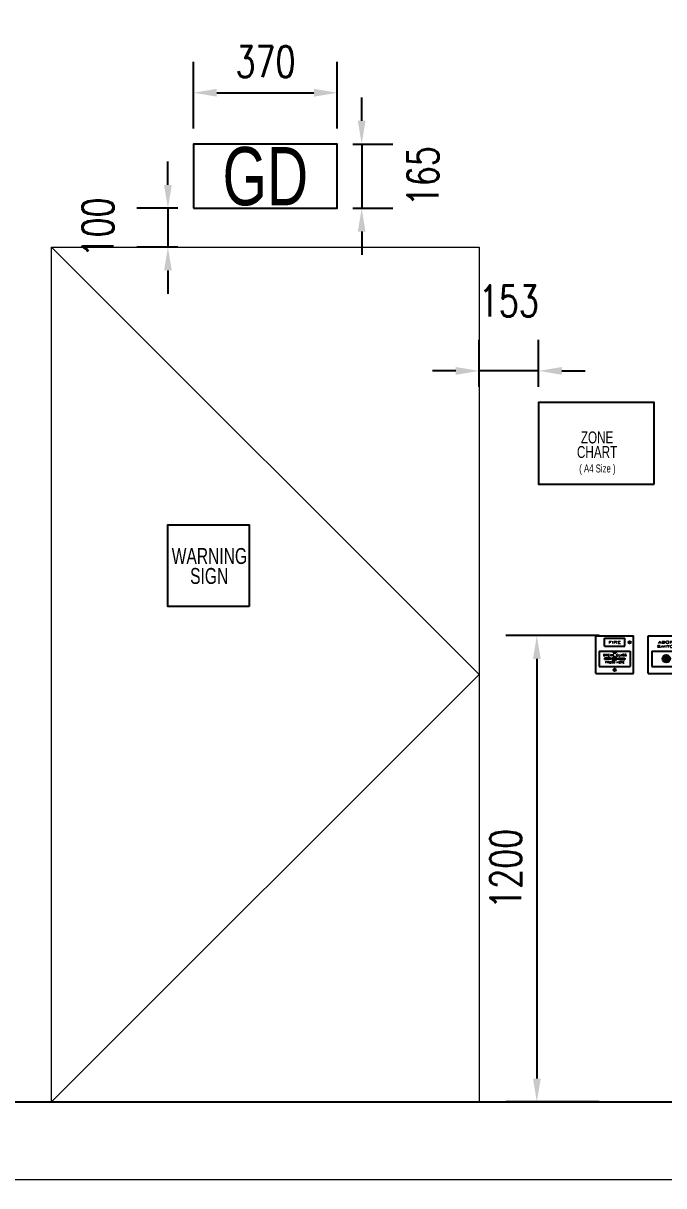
# Model space of a CAD drawing. Header units: millimetres. Extents: x -20146070 to 165023, y -3349561 to 35447.
# Drawn here: x -423709 to -422061, y -23248 to -20257 of the extents above; entities that cross this region are included whole.
import ezdxf
from ezdxf import colors
from ezdxf.entities.mleader import LeaderData, LeaderLine
from ezdxf.enums import TextEntityAlignment as Align
from ezdxf.math import Vec2, Vec3

# ---------------------------------------------------------------- set-up
doc = ezdxf.new("R2010")
doc.units = ezdxf.units.MM
doc.header["$LTSCALE"] = 50
doc.header["$PDMODE"] = 35
doc.linetypes.add('CONTINOUS', pattern=[0])
doc.layers.get('Defpoints').update_dxf_attribs({"color": 8, "lineweight": 9})
for name, color, linetype in [('ASPL- F-ALARM-DEVICES', 1, 'Continuous'), ('ASPL- FM200-TEXT', 7, 'Continuous'), ('M_FIREALAM-_E-', 10, 'Continuous'), ('NW_GRID LINE', 8, 'Continuous')]:
    doc.layers.add(name, color=color, linetype=linetype)
doc.layers.add('NW_BEAM AND COLUMN', color=134, linetype='Continuous', lineweight=5)
doc.styles.add('Arial', font='arial.ttf', dxfattribs={"width": 0.8, "height": 450})
doc.styles.add('DIM', font='romans.shx', dxfattribs={"width": 0.75})
doc.styles.add('RomanS', font='romans__.ttf', dxfattribs={"width": 0.75, "height": 40})
doc.dimstyles.new('DIM40', dxfattribs={"dimscale": 40, "dimtxt": 2, "dimasz": 3, "dimexe": 2, "dimexo": 1, "dimgap": 1, "dimtad": 1, "dimdec": 0, "dimzin": 0, "dimdsep": 46, "dimtxsty": 'DIM', "dimcen": 0, "dimdle": 2, "dimclrd": 9, "dimclre": 9, "dimclrt": 4, "dimadec": 0, "dimazin": 0, "dimtfac": 1, "dimtdec": 0, "dimtmove": 2, "dimatfit": 3, "dimfxl": 1, "dimtolj": 1, "dimtzin": 0, "dimarcsym": 0})

# ---------------------------------------------------------------- blocks, each defined once
blk = doc.blocks.new('MR')
for color, points in [(256, [(84.2, 80.3, 1), (89.9, 80.3, 1)]), (7, [(34.9, 36.3), (34.1, 35.5), (43.8, 37.9), (34.1, 40.3), (34.9, 39.5), (22.7, 39.5), (22.7, 36.3)]), (7, [(53.5, 37.9, 1), (43.8, 37.9, 1)]), (7, [(74.5, 36.3), (74.5, 39.5), (62.4, 39.5), (63.2, 40.3), (53.5, 37.9), (63.2, 35.5), (62.4, 36.3)])]:
    blk.add_hatch(color=color).paths.add_polyline_path(points)
for p, q in [((0, 0), (0, 97.2)), ((0, 97.2), (97.2, 97.2)), ((22.6, 70.1), (22.6, 90.5)), ((22.6, 90.5), (74.6, 90.5)), ((74.6, 70.1), (74.6, 90.5)), ((97.2, 0), (97.2, 97.2)), ((22.6, 70.1), (74.6, 70.1)), ((9, 57.7), (9, 18.1)), ((9, 57.7), (88.2, 57.7)), ((45.2, 57.7), (45.2, 52.8)), ((45.2, 52.8), (52, 52.8)), ((52, 57.7), (52, 52.8)), ((88.2, 57.7), (88.2, 18.1)), ((0, 0), (97.2, 0)), ((9, 18.1), (88.2, 18.1))]:
    blk.add_line(p, q)
at = {"color": 7}
for p, q in [((34.9, 39.5), (22.7, 39.5)), ((22.7, 39.5), (22.7, 36.3)), ((34.9, 36.3), (22.7, 36.3)), ((43.8, 37.9), (34.1, 40.3)), ((34.1, 40.3), (34.9, 39.5)), ((43.8, 37.9), (34.1, 35.5)), ((34.9, 36.3), (34.1, 35.5)), ((53.5, 37.9), (63.2, 40.3)), ((53.5, 37.9), (63.2, 35.5)), ((63.2, 40.3), (62.4, 39.5)), ((62.4, 39.5), (74.5, 39.5)), ((62.4, 36.3), (74.5, 36.3)), ((62.4, 36.3), (63.2, 35.5)), ((74.5, 39.5), (74.5, 36.3))]:
    blk.add_line(p, q, dxfattribs=at)
blk.add_lwpolyline([(47.2, 8.2), (48.6, 7.3), (50.1, 8.2), (50.1, 9.9), (48.6, 10.7), (47.2, 9.9)], close=True)
for centre, radius in [((87.1, 80.3), 2.83), ((48.6, 9), 3.39)]:
    blk.add_circle(centre, radius)
blk.add_circle((48.6, 37.9), 4.85, dxfattribs=at)
at = {"color": 7, "style": 'RomanS'}
for s, height, width, p in [('FIRE', 5.65, 2, (48.6, 80.3)), ('BREAK GLASS', 5.14, 1.3, (49.1, 47.1)), ('PRESS HERE', 4.52, 1.3, (49.1, 28.8))]:
    blk.add_text(s, height=height, dxfattribs=dict(at, width=width)).set_placement(p, align=Align.MIDDLE)
blk = doc.blocks.new('AB')
h = blk.add_hatch(color=0)
h.dxf.hatch_style = 1
h.paths.add_polyline_path([(56.2, 37.9, 1), (36.6, 37.9, 1)])
for p, q in [((0, 0), (0, 97.2)), ((0, 97.2), (97.2, 97.2)), ((97.2, 0), (97.2, 97.2)), ((9, 57.7), (9, 18.1)), ((9, 57.7), (88.2, 57.7)), ((88.2, 57.7), (88.2, 18.1)), ((0, 0), (97.2, 0)), ((9, 18.1), (88.2, 18.1))]:
    blk.add_line(p, q)
blk.add_circle((46.4, 37.9), 9.83)
at = {"color": 7, "style": 'RomanS', "width": 2}
for s, p in [('SWITCH', (49, 69.2)), ('ABORT', (49, 80.3))]:
    blk.add_text(s, height=5.65, dxfattribs=at).set_placement(p, align=Align.MIDDLE)
blk = doc.blocks.new('*D59')
at = {"layer": 'Defpoints', "color": 0, "transparency": 16777216}
for p in [(-422535.9, -21151.4), (-422535.9, -21232.7), (-422382.9, -21232.7)]:
    blk.add_point(p, dxfattribs=at)
at = {"layer": 'NW_BEAM AND COLUMN', "color": 9, "lineweight": -2, "transparency": 16777216}
for p, q in [((-422535.9, -21192.7), (-422535.9, -21071.4)), ((-422382.9, -21192.7), (-422382.9, -21071.4)), ((-422595.9, -21151.4), (-422655.9, -21151.4)), ((-422382.9, -21151.4), (-422535.9, -21151.4)), ((-422322.9, -21151.4), (-422262.9, -21151.4))]:
    blk.add_line(p, q, dxfattribs=at)
at = {"layer": 'NW_BEAM AND COLUMN', "color": 9, "transparency": 16777216}
for points in [[(-422595.9, -21141.4), (-422595.9, -21161.4), (-422535.9, -21151.4)], [(-422322.9, -21141.4), (-422322.9, -21161.4), (-422382.9, -21151.4)]]:
    blk.add_solid(points, dxfattribs=at)
at = {"layer": 'NW_BEAM AND COLUMN', "color": 4, "transparency": 16777216, "insert": (-422459.4, -20971.4), "char_height": 80, "attachment_point": 5, "style": 'DIM'}
blk.add_mtext('\\A1;153', dxfattribs=at)
blk = doc.blocks.new('*D60')
at = {"layer": 'Defpoints', "color": 0, "transparency": 16777216}
for p in [(-423270.9, -20732.7), (-423336.6, -20832.7), (-423270.9, -20832.7)]:
    blk.add_point(p, dxfattribs=at)
at = {"layer": 'NW_BEAM AND COLUMN', "color": 9, "lineweight": -2, "transparency": 16777216}
for p, q in [((-423336.6, -20672.7), (-423336.6, -20612.7)), ((-423310.9, -20732.7), (-423416.6, -20732.7)), ((-423336.6, -20732.7), (-423336.6, -20832.7)), ((-423310.9, -20832.7), (-423416.6, -20832.7)), ((-423336.6, -20892.7), (-423336.6, -20952.7))]:
    blk.add_line(p, q, dxfattribs=at)
at = {"layer": 'NW_BEAM AND COLUMN', "color": 9, "transparency": 16777216}
for points in [[(-423346.6, -20672.7), (-423326.6, -20672.7), (-423336.6, -20732.7)], [(-423346.6, -20892.7), (-423326.6, -20892.7), (-423336.6, -20832.7)]]:
    blk.add_solid(points, dxfattribs=at)
at = {"layer": 'NW_BEAM AND COLUMN', "color": 4, "transparency": 16777216, "insert": (-423516.6, -20782.7), "char_height": 80, "attachment_point": 5, "rotation": 90, "style": 'DIM'}
blk.add_mtext('\\A1;100', dxfattribs=at)
blk = doc.blocks.new('*D61')
at = {"layer": 'Defpoints', "color": 0, "transparency": 16777216}
for p in [(-422900.9, -20435.6), (-423270.9, -20567.7), (-422900.9, -20567.7)]:
    blk.add_point(p, dxfattribs=at)
at = {"layer": 'NW_BEAM AND COLUMN', "color": 9, "lineweight": -2, "transparency": 16777216}
for p, q in [((-423270.9, -20527.7), (-423270.9, -20355.6)), ((-422900.9, -20527.7), (-422900.9, -20355.6)), ((-423210.9, -20435.6), (-422960.9, -20435.6))]:
    blk.add_line(p, q, dxfattribs=at)
at = {"layer": 'NW_BEAM AND COLUMN', "color": 9, "transparency": 16777216}
for points in [[(-423210.9, -20425.6), (-423210.9, -20445.6), (-423270.9, -20435.6)], [(-422960.9, -20425.6), (-422960.9, -20445.6), (-422900.9, -20435.6)]]:
    blk.add_solid(points, dxfattribs=at)
at = {"layer": 'NW_BEAM AND COLUMN', "color": 4, "transparency": 16777216, "insert": (-423085.9, -20355.6), "char_height": 80, "attachment_point": 5, "style": 'DIM'}
blk.add_mtext('\\A1;370', dxfattribs=at)
blk = doc.blocks.new('*D62')
at = {"layer": 'Defpoints', "color": 0, "transparency": 16777216}
for p in [(-422900.9, -20567.7), (-422900.9, -20732.7), (-422838.1, -20732.7)]:
    blk.add_point(p, dxfattribs=at)
at = {"layer": 'NW_BEAM AND COLUMN', "color": 9, "lineweight": -2, "transparency": 16777216}
for p, q in [((-422838.1, -20507.7), (-422838.1, -20447.7)), ((-422860.9, -20567.7), (-422758.1, -20567.7)), ((-422838.1, -20567.7), (-422838.1, -20732.7)), ((-422860.9, -20732.7), (-422758.1, -20732.7)), ((-422838.1, -20792.7), (-422838.1, -20852.7))]:
    blk.add_line(p, q, dxfattribs=at)
at = {"layer": 'NW_BEAM AND COLUMN', "color": 9, "transparency": 16777216}
for points in [[(-422848.1, -20507.7), (-422828.1, -20507.7), (-422838.1, -20567.7)], [(-422848.1, -20792.7), (-422828.1, -20792.7), (-422838.1, -20732.7)]]:
    blk.add_solid(points, dxfattribs=at)
at = {"layer": 'NW_BEAM AND COLUMN', "color": 4, "transparency": 16777216, "insert": (-422680.4, -20650.2), "char_height": 80, "attachment_point": 5, "rotation": 90, "style": 'DIM'}
blk.add_mtext('\\A1;165', dxfattribs=at)
blk = doc.blocks.new('*D64')
at = {"layer": 'Defpoints', "color": 0, "transparency": 16777216}
for p in [(-422187.3, -21832.7), (-422387.4, -23032.7), (-422187.3, -23032.7)]:
    blk.add_point(p, dxfattribs=at)
at = {"layer": 'NW_BEAM AND COLUMN', "color": 9, "lineweight": -2, "transparency": 16777216}
for p, q in [((-422227.3, -21832.7), (-422467.4, -21832.7)), ((-422387.4, -21892.7), (-422387.4, -22972.7)), ((-422227.3, -23032.7), (-422467.4, -23032.7))]:
    blk.add_line(p, q, dxfattribs=at)
at = {"layer": 'NW_BEAM AND COLUMN', "color": 9, "transparency": 16777216}
for points in [[(-422397.4, -21892.7), (-422377.4, -21892.7), (-422387.4, -21832.7)], [(-422397.4, -22972.7), (-422377.4, -22972.7), (-422387.4, -23032.7)]]:
    blk.add_solid(points, dxfattribs=at)
at = {"layer": 'NW_BEAM AND COLUMN', "color": 4, "transparency": 16777216, "insert": (-422467.4, -22432.7), "char_height": 80, "attachment_point": 5, "rotation": 90, "style": 'DIM'}
blk.add_mtext('\\A1;1200', dxfattribs=at)
blk = doc.blocks.new('SMOKE')
at = {"color": 7, "linetype": 'CONTINOUS'}
ml = blk.add_multileader_mtext('Standard', dxfattribs=at)
ml.set_content('{\\fArial|b0|i0|c0|p34;S}', color=7, style='RomanS')
ml.set_leader_properties(color=10)
ml.build(insert=Vec2(0, 0))
ml.multileader.update_dxf_attribs({"dogleg_length": 3.34, "arrow_head_size": 171.1, "scale": 50})
ctx = ml.context
ctx.base_point, ctx.scale, ctx.char_height, ctx.arrow_head_size, ctx.landing_gap_size, ctx.plane_origin = Vec3(10040458.9, 1663039.1), 50, 256.669, 171.1, 171.1, Vec3(10036247.2, 1658323.4)
notes = []
notes.append((ctx, [(0, (0, 0, 0), (0, 0), (1, 0), 1, [])]))
ctx.mtext.insert, ctx.mtext.flow_direction = Vec3(10040630, 1663169.6), 5
for ctx, leaders in notes:
    for number, flags, end, landing, length, lines in leaders:
        leader = LeaderData()
        leader.index, (leader.has_last_leader_line, leader.has_dogleg_vector, leader.attachment_direction) = number, flags
        leader.last_leader_point, leader.dogleg_vector, leader.dogleg_length = Vec3(end), Vec3(landing), length
        for number, points, colour, breaks in lines:
            line = LeaderLine()
            line.index, line.vertices, line.color, line.breaks = number, Vec3.list(points), colors.encode_raw_color(colour), breaks
            leader.lines.append(line)
        ctx.leaders.append(leader)

msp = doc.modelspace()

# ---------------------------------------------------------------- linework, layer by layer
at = {"layer": 'ASPL- F-ALARM-DEVICES'}
msp.add_lwpolyline([(-423270.9, -20732.7), (-422900.9, -20732.7), (-422900.9, -20567.7), (-423270.9, -20567.7)], close=True, dxfattribs=at)
at = {"layer": 'M_FIREALAM-_E-'}
for points in [[(-422085.9, -21442.7), (-422085.9, -21232.7), (-422382.9, -21232.7), (-422382.9, -21442.7)], [(-423127.2, -21757.4), (-423337.2, -21757.4), (-423337.2, -21547.4), (-423127.2, -21547.4)]]:
    msp.add_lwpolyline(points, close=True, dxfattribs=at)
at = {"layer": 'NW_BEAM AND COLUMN'}
msp.add_lwpolyline([(-422535.9, -23032.7), (-423635.9, -23032.7), (-423635.9, -20832.7), (-422535.9, -20832.7)], close=True, dxfattribs=at)
for points in [[(-423635.9, -20832.7), (-422535.9, -21932.7), (-423635.9, -23032.7)], [(-426663, -23232.7), (-420535.9, -23232.7)]]:
    msp.add_lwpolyline(points, dxfattribs=at)
at = {"layer": 'NW_GRID LINE'}
msp.add_lwpolyline([(-426663, -23032.7), (-420535.9, -23032.7)], dxfattribs=at)

# ---------------------------------------------------------------- block references
at = {"layer": 'M_FIREALAM-_E-'}
for p, xscale, yscale, zscale in [((-13215027, -2136319.2), 1.28, 1.28, 1.28), ((-12842896.3, -2136319.2), 1.28, 1.28, 1.28), ((-13209527.3, -2137019.4), 1.28, 1.28, 1.28), ((-12837356.5, -2137100.4), 1.28, 1.28, 1.28), ((-13215027, -2138819.2), 1.28, 1.28, 1.28), ((-12842882.2, -2139119.2), 1.28, 1.28, 1.28), ((-12837356.5, -2141062.9), 1.28, 1.28, 1.28), ((-13209538.6, -2141143.9), 1.28, 1.28, 1.28), ((-13216376.9, -2141531.7), 1.28, 1.28, 1.28), ((-13213677.1, -2141531.7), 1.28, 1.28, 1.28), ((-12844197.6, -2141531.7), 1.28, 1.28, 1.28), ((-12841946.4, -2141531.7), 1.28, 1.28, 1.28), ((-10646155.8, -1718610.1), 1.024, 1.024, 1.024), ((-10273997.7, -1718610.1), 1.024, 1.024, 1.024), ((-10644656.4, -1718640.4), 1.024, 1.024, 1.024), ((-10272498.3, -1718640.4), 1.024, 1.024, 1.024), ((-13016264.7, -2148128.1), 1.28, 1.28, 1.28), ((-20146070.2, -3348204.7), 2, 2, 2)]:
    msp.add_blockref('SMOKE', p, dxfattribs=dict(at, xscale=xscale, yscale=yscale, zscale=zscale))
for name, p in [('MR', (-422235.9, -21930)), ('AB', (-422100.9, -21930))]:
    msp.add_blockref(name, p, dxfattribs=at)

# ---------------------------------------------------------------- texts
at = {"layer": 'ASPL- FM200-TEXT', "style": 'Arial', "width": 0.7}
msp.add_text('GD', height=150, dxfattribs=at).set_placement((-423085.9, -20650.2), align=Align.MIDDLE_CENTER)
at = {"layer": 'M_FIREALAM-_E-', "color": 0, "style": 'Arial', "width": 0.7}
for s, height, p in [('ZONE', 30.75, (-422232.4, -21322.6)), ('CHART', 30.75, (-422232.4, -21360.1)), ('( A4 Size )', 20.503, (-422231.6, -21402.5)), ('WARNING', 41.01, (-423229.9, -21627.8)), ('SIGN', 41.01, (-423230.4, -21679.1))]:
    msp.add_text(s, height=height, dxfattribs=at).set_placement(p, align=Align.MIDDLE_CENTER)

# ---------------------------------------------------------------- dimensions: what is measured, and where the dimension line sits
at = {"layer": 'NW_BEAM AND COLUMN'}
for base, p1, p2, picture, middle in [((-422900.9, -20435.6), (-423270.9, -20567.7), (-422900.9, -20567.7), '*D61', (-423085.9, -20355.6)), ((-422535.9, -21151.4), (-422382.9, -21232.7), (-422535.9, -21232.7), '*D59', (-422459.4, -20971.4))]:
    dim = msp.add_linear_dim(base=base, p1=p1, p2=p2, dimstyle='DIM40', override={"dimasz": 1.5}, dxfattribs=at)
    dim.commit()
    dim.dimension.update_dxf_attribs({"geometry": picture, "text_midpoint": middle})
dim = msp.add_linear_dim(base=(-422838.1, -20732.7), p1=(-422900.9, -20567.7), p2=(-422900.9, -20732.7), angle=90, dimstyle='DIM40', override={"dimasz": 1.5}, dxfattribs=at)
dim.commit()
dim.dimension.update_dxf_attribs({"geometry": '*D62', "text_midpoint": (-422680.4, -20650.2), "dimtype": 160})
for base, p1, p2, picture, middle in [((-423336.6, -20832.7), (-423270.9, -20732.7), (-423270.9, -20832.7), '*D60', (-423516.6, -20782.7)), ((-422387.4, -23032.7), (-422187.3, -21832.7), (-422187.3, -23032.7), '*D64', (-422467.4, -22432.7))]:
    dim = msp.add_linear_dim(base=base, p1=p1, p2=p2, angle=90, dimstyle='DIM40', override={"dimasz": 1.5}, dxfattribs=at)
    dim.commit()
    dim.dimension.update_dxf_attribs({"geometry": picture, "text_midpoint": middle})

doc.saveas('drawing.dxf')
